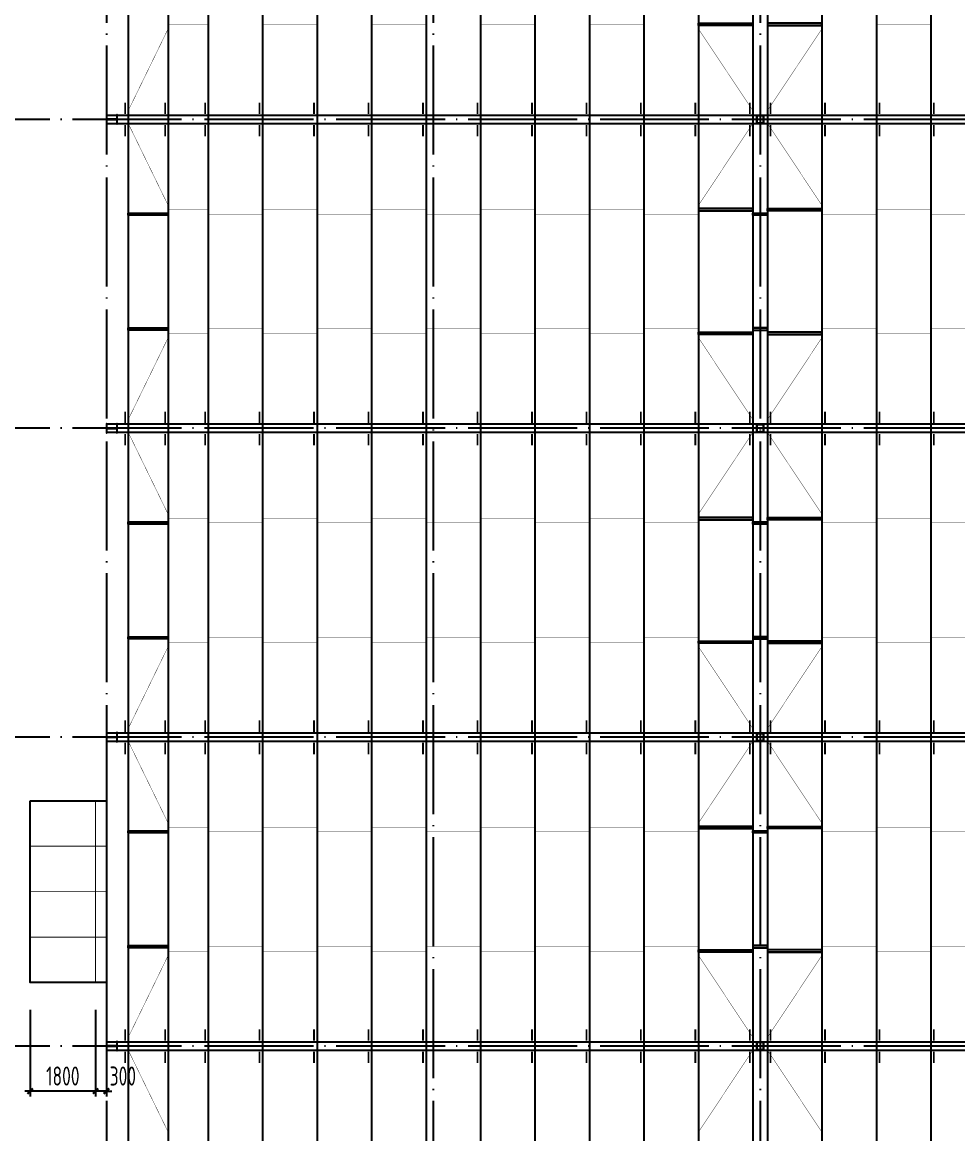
# Model space of a CAD drawing. Extents: x 753177 to 2169292, y -530934 to -273477.
# Drawn here: x 1388858 to 1414617, y -471789 to -441202 of the extents above; entities that cross this region are included whole.
import ezdxf

# ---------------------------------------------------------------- set-up
doc = ezdxf.new("R2010")
doc.units = 0
doc.header["$LTSCALE"] = 1500
doc.header["$MEASUREMENT"] = 0
doc.linetypes.add('DASHED', pattern=[0.75, 0.5, -0.25])
doc.linetypes.add('DOTE', pattern=[2.42, 2, -0.2, 0.02, -0.2])
doc.layers.get('Defpoints').update_dxf_attribs({"color": 252})
for name, color, linetype in [('AXIS', 3, 'Continuous'), ('BOLT', 252, 'Continuous'), ('Boltx', 252, 'DASHED'), ('DIM', 3, 'Continuous'), ('M_Prof', 2, 'Continuous')]:
    doc.layers.add(name, color=color, linetype=linetype)
doc.styles.add('TSSD_Dimension', font='Tssdeng.shx', dxfattribs={"width": 0.7, "bigfont": 'hztxt.shx'})
doc.dimstyles.new('TSSD_150_150', dxfattribs={"dimtxt": 525, "dimasz": 150, "dimexe": 150, "dimexo": 375, "dimgap": 150, "dimtad": 1, "dimdec": 0, "dimzin": 0, "dimdsep": 46, "dimtxsty": 'TSSD_Dimension', "dimblk": 'ARCHTICK', "dimblk1": 'ARCHTICK', "dimblk2": 'ARCHTICK', "dimcen": 0, "dimdle": 150, "dimclrt": 7, "dimadec": 0, "dimazin": 0, "dimtfac": 1, "dimtdec": 0, "dimtix": 1, "dimtmove": 2, "dimatfit": 3, "dimfxl": 0, "dimtolj": 1, "dimtzin": 0, "dimarcsym": 0})

# ---------------------------------------------------------------- blocks, each defined once
blk = doc.blocks.new('A$C72AE6952')
at = {"layer": 'AXIS', "color": 252, "linetype": 'DOTE'}
for p, q in [((0, 113500), (0, -3000)), ((9000, 113500), (9000, -3000)), ((18000, 113500), (18000, -3000)), ((42000, 42500), (-6000, 42500)), ((42000, 34000), (-6000, 34000)), ((42000, 25500), (-6000, 25500)), ((42000, 17000), (-6000, 17000))]:
    blk.add_line(p, q, dxfattribs=at)
blk = doc.blocks.new('A$C01EB0BB3')
at = {"layer": 'M_Prof'}
for points in [[(300, 42375), (300, 42625), (288, 42625), (288, 42504), (12, 42504), (12, 42625), (0, 42625), (0, 42375), (12, 42375), (12, 42496), (288, 42496), (288, 42375)], [(17900, 42400), (18100, 42400), (18100, 42600), (17900, 42600)], [(17906, 42406), (18094, 42406), (18094, 42594), (17906, 42594)], [(300, 33875), (300, 34125), (288, 34125), (288, 34004), (12, 34004), (12, 34125), (0, 34125), (0, 33875), (12, 33875), (12, 33996), (288, 33996), (288, 33875)], [(17900, 33900), (18100, 33900), (18100, 34100), (17900, 34100)], [(17906, 33906), (18094, 33906), (18094, 34094), (17906, 34094)], [(300, 25375), (300, 25625), (288, 25625), (288, 25504), (12, 25504), (12, 25625), (0, 25625), (0, 25375), (12, 25375), (12, 25496), (288, 25496), (288, 25375)], [(17900, 25400), (18100, 25400), (18100, 25600), (17900, 25600)], [(17906, 25406), (18094, 25406), (18094, 25594), (17906, 25594)], [(300, 16875), (300, 17125), (288, 17125), (288, 17004), (12, 17004), (12, 17125), (0, 17125), (0, 16875), (12, 16875), (12, 16996), (288, 16996), (288, 16875)], [(17900, 16900), (18100, 16900), (18100, 17100), (17900, 17100)], [(17906, 16906), (18094, 16906), (18094, 17094), (17906, 17094)]]:
    blk.add_lwpolyline(points, close=True, dxfattribs=at)
blk = doc.blocks.new('_ArchTick')
at = {"color": 0, "linetype": 'ByBlock', "const_width": 0.4}
blk.add_lwpolyline([(-0.5, -0.5), (0.5, 0.5)], dxfattribs=at)
blk = doc.blocks.new('*D605')
at = {"layer": 'Defpoints', "color": 0, "transparency": 16777216}
for p in [(1390876, -468005), (1391176, -468005), (1390876, -470614)]:
    blk.add_point(p, dxfattribs=at)
at = {"layer": 'DIM', "color": 0, "lineweight": -2, "transparency": 16777216}
for p, q in [((1390876, -468380), (1390876, -470764)), ((1391176, -468380), (1391176, -470764)), ((1390876, -470614), (1390726, -470614)), ((1391176, -470614), (1390876, -470614)), ((1391176, -470614), (1391326, -470614))]:
    blk.add_line(p, q, dxfattribs=at)
at = {"layer": 'DIM', "color": 0, "lineweight": -2, "transparency": 16777216, "xscale": 150, "yscale": 150, "zscale": 150}
blk.add_blockref('_ArchTick', (1390876, -470614), dxfattribs=at)
at = {"layer": 'DIM', "color": 0, "lineweight": -2, "transparency": 16777216, "xscale": 150, "yscale": 150, "zscale": 150, "rotation": 180}
blk.add_blockref('_ArchTick', (1391176, -470614), dxfattribs=at)
at = {"layer": 'DIM', "color": 7, "transparency": 16777216, "insert": (1391628, -470201), "char_height": 525, "attachment_point": 5, "style": 'TSSD_Dimension'}
blk.add_mtext('\\A1;300', dxfattribs=at)
blk = doc.blocks.new('*D606')
at = {"layer": 'Defpoints', "color": 0, "transparency": 16777216}
for p in [(1389076, -468005), (1390876, -468005), (1389076, -470614)]:
    blk.add_point(p, dxfattribs=at)
at = {"layer": 'DIM', "color": 0, "lineweight": -2, "transparency": 16777216}
for p, q in [((1389076, -468380), (1389076, -470764)), ((1390876, -468380), (1390876, -470764)), ((1391026, -470614), (1388926, -470614))]:
    blk.add_line(p, q, dxfattribs=at)
at = {"layer": 'DIM', "color": 0, "lineweight": -2, "transparency": 16777216, "xscale": 150, "yscale": 150, "zscale": 150, "rotation": 180}
blk.add_blockref('_ArchTick', (1389076, -470614), dxfattribs=at)
at = {"layer": 'DIM', "color": 0, "lineweight": -2, "transparency": 16777216, "xscale": 150, "yscale": 150, "zscale": 150}
blk.add_blockref('_ArchTick', (1390876, -470614), dxfattribs=at)
at = {"layer": 'DIM', "color": 7, "transparency": 16777216, "insert": (1389976, -470201), "char_height": 525, "attachment_point": 5, "style": 'TSSD_Dimension'}
blk.add_mtext('\\A1;1800', dxfattribs=at)

msp = doc.modelspace()

# ---------------------------------------------------------------- linework, layer by layer
at = {"color": 2, "linetype": 'ByBlock'}
for p, q in [((1391775.9, -375876.1), (1391775.9, -486376.1)), ((1392875.9, -375876.1), (1392875.9, -486376.1)), ((1393975.9, -375876.1), (1393975.9, -486376.1)), ((1395475.9, -375876.1), (1395475.9, -486376.1)), ((1396975.9, -375876.1), (1396975.9, -486376.1)), ((1398475.9, -375876.1), (1398475.9, -486376.1)), ((1399975.9, -375876.1), (1399975.9, -486376.1)), ((1401475.9, -375876.1), (1401475.9, -486376.1)), ((1402975.9, -375876.1), (1402975.9, -486376.1)), ((1404475.9, -375876.1), (1404475.9, -486376.1)), ((1405975.9, -375876.1), (1405975.9, -486376.1)), ((1407475.9, -375876.1), (1407475.9, -486376.1)), ((1408975.9, -375876.1), (1408975.9, -486376.1)), ((1409375.9, -375876.1), (1409375.9, -486376.1)), ((1410875.9, -375876.1), (1410875.9, -486376.1)), ((1412375.9, -375876.1), (1412375.9, -486376.1)), ((1413875.9, -375876.1), (1413875.9, -486376.1))]:
    msp.add_line(p, q, dxfattribs=at)
at = {"color": 2, "linetype": 'ByBlock', "const_width": 10}
for points in [[(1393975.9, -441262.1), (1392875.9, -441262.1)], [(1396975.9, -441262.1), (1395475.9, -441262.1)], [(1399975.9, -441262.1), (1398475.9, -441262.1)], [(1402975.9, -441262.1), (1401475.9, -441262.1)], [(1405975.9, -441262.1), (1404475.9, -441262.1)], [(1408975.9, -441262.1), (1407475.9, -441262.1)], [(1409375.9, -441262.1), (1410875.9, -441262.1)], [(1412375.9, -441262.1), (1413875.9, -441262.1)], [(1391775.9, -443637.1), (1392875.9, -441382.1)], [(1408975.9, -443637.1), (1407475.9, -441382.1)], [(1409375.9, -443637.1), (1410875.9, -441382.1)], [(1391775.9, -443986.7), (1392875.9, -446241.7)], [(1408975.9, -443986.7), (1407475.9, -446241.7)], [(1409375.9, -443986.7), (1410875.9, -446241.7)], [(1392875.9, -446481.7), (1391775.9, -446481.7)], [(1393975.9, -446361.7), (1392875.9, -446361.7)], [(1395475.9, -446481.7), (1393975.9, -446481.7)], [(1396975.9, -446361.7), (1395475.9, -446361.7)], [(1398475.9, -446481.7), (1396975.9, -446481.7)], [(1399975.9, -446361.7), (1398475.9, -446361.7)], [(1401475.9, -446481.7), (1399975.9, -446481.7)], [(1402975.9, -446361.7), (1401475.9, -446361.7)], [(1404475.9, -446481.7), (1402975.9, -446481.7)], [(1405975.9, -446361.7), (1404475.9, -446361.7)], [(1407475.9, -446481.7), (1405975.9, -446481.7)], [(1408975.9, -446361.7), (1407475.9, -446361.7)], [(1409375.9, -446481.7), (1408975.9, -446481.7)], [(1409375.9, -446361.7), (1410875.9, -446361.7)], [(1410875.9, -446481.7), (1412375.9, -446481.7)], [(1412375.9, -446361.7), (1413875.9, -446361.7)], [(1413875.9, -446481.7), (1415375.9, -446481.7)], [(1392875.9, -449642.1), (1391775.9, -449642.1)], [(1391775.9, -452137.1), (1392875.9, -449882.1)], [(1393975.9, -449762.1), (1392875.9, -449762.1)], [(1395475.9, -449642.1), (1393975.9, -449642.1)], [(1396975.9, -449762.1), (1395475.9, -449762.1)], [(1398475.9, -449642.1), (1396975.9, -449642.1)], [(1399975.9, -449762.1), (1398475.9, -449762.1)], [(1401475.9, -449642.1), (1399975.9, -449642.1)], [(1402975.9, -449762.1), (1401475.9, -449762.1)], [(1404475.9, -449642.1), (1402975.9, -449642.1)], [(1405975.9, -449762.1), (1404475.9, -449762.1)], [(1407475.9, -449642.1), (1405975.9, -449642.1)], [(1408975.9, -449762.1), (1407475.9, -449762.1)], [(1408975.9, -452137.1), (1407475.9, -449882.1)], [(1409375.9, -449642.1), (1408975.9, -449642.1)], [(1409375.9, -449762.1), (1410875.9, -449762.1)], [(1409375.9, -452137.1), (1410875.9, -449882.1)], [(1410875.9, -449642.1), (1412375.9, -449642.1)], [(1412375.9, -449762.1), (1413875.9, -449762.1)], [(1413875.9, -449642.1), (1415375.9, -449642.1)], [(1391775.9, -452486.7), (1392875.9, -454741.7)], [(1408975.9, -452486.7), (1407475.9, -454741.7)], [(1409375.9, -452486.7), (1410875.9, -454741.7)], [(1392875.9, -454981.7), (1391775.9, -454981.7)], [(1393975.9, -454861.7), (1392875.9, -454861.7)], [(1395475.9, -454981.7), (1393975.9, -454981.7)], [(1396975.9, -454861.7), (1395475.9, -454861.7)], [(1398475.9, -454981.7), (1396975.9, -454981.7)], [(1399975.9, -454861.7), (1398475.9, -454861.7)], [(1401475.9, -454981.7), (1399975.9, -454981.7)], [(1402975.9, -454861.7), (1401475.9, -454861.7)], [(1404475.9, -454981.7), (1402975.9, -454981.7)], [(1405975.9, -454861.7), (1404475.9, -454861.7)], [(1407475.9, -454981.7), (1405975.9, -454981.7)], [(1408975.9, -454861.7), (1407475.9, -454861.7)], [(1409375.9, -454981.7), (1408975.9, -454981.7)], [(1409375.9, -454861.7), (1410875.9, -454861.7)], [(1410875.9, -454981.7), (1412375.9, -454981.7)], [(1412375.9, -454861.7), (1413875.9, -454861.7)], [(1413875.9, -454981.7), (1415375.9, -454981.7)], [(1392875.9, -458142.1), (1391775.9, -458142.1)], [(1395475.9, -458142.1), (1393975.9, -458142.1)], [(1398475.9, -458142.1), (1396975.9, -458142.1)], [(1401475.9, -458142.1), (1399975.9, -458142.1)], [(1404475.9, -458142.1), (1402975.9, -458142.1)], [(1407475.9, -458142.1), (1405975.9, -458142.1)], [(1409375.9, -458142.1), (1408975.9, -458142.1)], [(1410875.9, -458142.1), (1412375.9, -458142.1)], [(1413875.9, -458142.1), (1415375.9, -458142.1)], [(1391775.9, -460637.1), (1392875.9, -458382.1)], [(1393975.9, -458262.1), (1392875.9, -458262.1)], [(1396975.9, -458262.1), (1395475.9, -458262.1)], [(1399975.9, -458262.1), (1398475.9, -458262.1)], [(1402975.9, -458262.1), (1401475.9, -458262.1)], [(1405975.9, -458262.1), (1404475.9, -458262.1)], [(1408975.9, -458262.1), (1407475.9, -458262.1)], [(1408975.9, -460637.1), (1407475.9, -458382.1)], [(1409375.9, -458262.1), (1410875.9, -458262.1)], [(1409375.9, -460637.1), (1410875.9, -458382.1)], [(1412375.9, -458262.1), (1413875.9, -458262.1)], [(1391775.9, -460986.7), (1392875.9, -463241.7)], [(1408975.9, -460986.7), (1407475.9, -463241.7)], [(1409375.9, -460986.7), (1410875.9, -463241.7)], [(1393975.9, -463361.7), (1392875.9, -463361.7)], [(1396975.9, -463361.7), (1395475.9, -463361.7)], [(1399975.9, -463361.7), (1398475.9, -463361.7)], [(1402975.9, -463361.7), (1401475.9, -463361.7)], [(1405975.9, -463361.7), (1404475.9, -463361.7)], [(1408975.9, -463361.7), (1407475.9, -463361.7)], [(1409375.9, -463361.7), (1410875.9, -463361.7)], [(1412375.9, -463361.7), (1413875.9, -463361.7)], [(1392875.9, -463481.7), (1391775.9, -463481.7)], [(1395475.9, -463481.7), (1393975.9, -463481.7)], [(1398475.9, -463481.7), (1396975.9, -463481.7)], [(1401475.9, -463481.7), (1399975.9, -463481.7)], [(1404475.9, -463481.7), (1402975.9, -463481.7)], [(1407475.9, -463481.7), (1405975.9, -463481.7)], [(1409375.9, -463481.7), (1408975.9, -463481.7)], [(1410875.9, -463481.7), (1412375.9, -463481.7)], [(1413875.9, -463481.7), (1415375.9, -463481.7)], [(1392875.9, -466642.1), (1391775.9, -466642.1)], [(1393975.9, -466762.1), (1392875.9, -466762.1)], [(1395475.9, -466642.1), (1393975.9, -466642.1)], [(1396975.9, -466762.1), (1395475.9, -466762.1)], [(1398475.9, -466642.1), (1396975.9, -466642.1)], [(1399975.9, -466762.1), (1398475.9, -466762.1)], [(1401475.9, -466642.1), (1399975.9, -466642.1)], [(1402975.9, -466762.1), (1401475.9, -466762.1)], [(1404475.9, -466642.1), (1402975.9, -466642.1)], [(1405975.9, -466762.1), (1404475.9, -466762.1)], [(1407475.9, -466642.1), (1405975.9, -466642.1)], [(1408975.9, -466762.1), (1407475.9, -466762.1)], [(1409375.9, -466642.1), (1408975.9, -466642.1)], [(1409375.9, -466762.1), (1410875.9, -466762.1)], [(1410875.9, -466642.1), (1412375.9, -466642.1)], [(1412375.9, -466762.1), (1413875.9, -466762.1)], [(1413875.9, -466642.1), (1415375.9, -466642.1)], [(1391775.9, -469137.1), (1392875.9, -466882.1)], [(1408975.9, -469137.1), (1407475.9, -466882.1)], [(1409375.9, -469137.1), (1410875.9, -466882.1)], [(1391775.9, -469486.7), (1392875.9, -471741.7)], [(1408975.9, -469486.7), (1407475.9, -471741.7)], [(1409375.9, -469486.7), (1410875.9, -471741.7)]]:
    msp.add_lwpolyline(points, dxfattribs=at)
at = {"color": 2, "linetype": 'ByBlock'}
for points in [[(1407475.9, -441232.1), (1408975.9, -441232.1), (1408975.9, -441292.1), (1407475.9, -441292.1)], [(1410875.9, -441232.1), (1409375.9, -441232.1), (1409375.9, -441292.1), (1410875.9, -441292.1)], [(1391775.9, -446451.7), (1392875.9, -446451.7), (1392875.9, -446511.7), (1391775.9, -446511.7)], [(1407475.9, -446391.7), (1408975.9, -446391.7), (1408975.9, -446331.7), (1407475.9, -446331.7)], [(1409375.9, -446511.7), (1408975.9, -446511.7), (1408975.9, -446451.7), (1409375.9, -446451.7)], [(1410875.9, -446391.7), (1409375.9, -446391.7), (1409375.9, -446331.7), (1410875.9, -446331.7)], [(1391775.9, -449612.1), (1392875.9, -449612.1), (1392875.9, -449672.1), (1391775.9, -449672.1)], [(1409375.9, -449612.1), (1408975.9, -449612.1), (1408975.9, -449672.1), (1409375.9, -449672.1)], [(1407475.9, -449732.1), (1408975.9, -449732.1), (1408975.9, -449792.1), (1407475.9, -449792.1)], [(1410875.9, -449732.1), (1409375.9, -449732.1), (1409375.9, -449792.1), (1410875.9, -449792.1)], [(1391775.9, -454951.7), (1392875.9, -454951.7), (1392875.9, -455011.7), (1391775.9, -455011.7)], [(1407475.9, -454891.7), (1408975.9, -454891.7), (1408975.9, -454831.7), (1407475.9, -454831.7)], [(1409375.9, -455011.7), (1408975.9, -455011.7), (1408975.9, -454951.7), (1409375.9, -454951.7)], [(1410875.9, -454891.7), (1409375.9, -454891.7), (1409375.9, -454831.7), (1410875.9, -454831.7)], [(1391775.9, -458112.1), (1392875.9, -458112.1), (1392875.9, -458172.1), (1391775.9, -458172.1)], [(1409375.9, -458112.1), (1408975.9, -458112.1), (1408975.9, -458172.1), (1409375.9, -458172.1)], [(1407475.9, -458232.1), (1408975.9, -458232.1), (1408975.9, -458292.1), (1407475.9, -458292.1)], [(1410875.9, -458232.1), (1409375.9, -458232.1), (1409375.9, -458292.1), (1410875.9, -458292.1)], [(1407475.9, -463391.7), (1408975.9, -463391.7), (1408975.9, -463331.7), (1407475.9, -463331.7)], [(1410875.9, -463391.7), (1409375.9, -463391.7), (1409375.9, -463331.7), (1410875.9, -463331.7)], [(1391775.9, -463451.7), (1392875.9, -463451.7), (1392875.9, -463511.7), (1391775.9, -463511.7)], [(1409375.9, -463511.7), (1408975.9, -463511.7), (1408975.9, -463451.7), (1409375.9, -463451.7)], [(1391775.9, -466612.1), (1392875.9, -466612.1), (1392875.9, -466672.1), (1391775.9, -466672.1)], [(1407475.9, -466732.1), (1408975.9, -466732.1), (1408975.9, -466792.1), (1407475.9, -466792.1)], [(1409375.9, -466612.1), (1408975.9, -466612.1), (1408975.9, -466672.1), (1409375.9, -466672.1)], [(1410875.9, -466732.1), (1409375.9, -466732.1), (1409375.9, -466792.1), (1410875.9, -466792.1)]]:
    msp.add_lwpolyline(points, close=True, dxfattribs=at)
at = {"layer": 'BOLT', "color": 2, "const_width": 25}
for points in [[(1389075.9, -462626.1), (1391175.9, -462626.1)], [(1389075.9, -462626.1), (1389075.9, -467626.1)], [(1390875.9, -467626.1), (1390875.9, -462626.1)], [(1389075.9, -463876.1), (1391175.9, -463876.1)], [(1389075.9, -465126.1), (1391175.9, -465126.1)], [(1389075.9, -466376.1), (1391175.9, -466376.1)], [(1389075.9, -467626.1), (1391175.9, -467626.1)]]:
    msp.add_lwpolyline(points, dxfattribs=at)
at = {"layer": 'BOLT', "color": 2}
msp.add_lwpolyline([(1389075.9, -462626.1), (1391175.9, -462626.1), (1391175.9, -467626.1), (1389075.9, -467626.1)], close=True, dxfattribs=at)
at = {"layer": 'Boltx', "color": 6, "linetype": 'ByBlock', "const_width": 50}
for points in [[(1391692.4, -443730.9), (1391692.4, -443415.9)], [(1392792.4, -443730.9), (1392792.4, -443415.9)], [(1393892.4, -443730.9), (1393892.4, -443415.9)], [(1395392.4, -443730.9), (1395392.4, -443415.9)], [(1396892.4, -443730.9), (1396892.4, -443415.9)], [(1398392.4, -443730.9), (1398392.4, -443415.9)], [(1399892.4, -443730.9), (1399892.4, -443415.9)], [(1401392.4, -443730.9), (1401392.4, -443415.9)], [(1402892.4, -443730.9), (1402892.4, -443415.9)], [(1404392.4, -443730.9), (1404392.4, -443415.9)], [(1405892.4, -443730.9), (1405892.4, -443415.9)], [(1407392.4, -443730.9), (1407392.4, -443415.9)], [(1408892.4, -443730.9), (1408892.4, -443415.9)], [(1409459.4, -443730.9), (1409459.4, -443415.9)], [(1410959.4, -443730.9), (1410959.4, -443415.9)], [(1412459.4, -443730.9), (1412459.4, -443415.9)], [(1413959.4, -443730.9), (1413959.4, -443415.9)], [(1391692.4, -444346), (1391692.4, -444030.9)], [(1392792.4, -444346), (1392792.4, -444030.9)], [(1393892.4, -444346), (1393892.4, -444030.9)], [(1395392.4, -444346), (1395392.4, -444030.9)], [(1396892.4, -444346), (1396892.4, -444030.9)], [(1398392.4, -444346), (1398392.4, -444030.9)], [(1399892.4, -444346), (1399892.4, -444030.9)], [(1401392.4, -444346), (1401392.4, -444030.9)], [(1402892.4, -444346), (1402892.4, -444030.9)], [(1404392.4, -444346), (1404392.4, -444030.9)], [(1405892.4, -444346), (1405892.4, -444030.9)], [(1407392.4, -444346), (1407392.4, -444030.9)], [(1408892.4, -444346), (1408892.4, -444030.9)], [(1409459.3, -444346), (1409459.4, -444030.9)], [(1410959.3, -444346), (1410959.4, -444030.9)], [(1412459.3, -444346), (1412459.4, -444030.9)], [(1413959.3, -444346), (1413959.4, -444030.9)], [(1391692.4, -452230.9), (1391692.4, -451915.9)], [(1392792.4, -452230.9), (1392792.4, -451915.9)], [(1393892.4, -452230.9), (1393892.4, -451915.9)], [(1395392.4, -452230.9), (1395392.4, -451915.9)], [(1396892.4, -452230.9), (1396892.4, -451915.9)], [(1398392.4, -452230.9), (1398392.4, -451915.9)], [(1399892.4, -452230.9), (1399892.4, -451915.9)], [(1401392.4, -452230.9), (1401392.4, -451915.9)], [(1402892.4, -452230.9), (1402892.4, -451915.9)], [(1404392.4, -452230.9), (1404392.4, -451915.9)], [(1405892.4, -452230.9), (1405892.4, -451915.9)], [(1407392.4, -452230.9), (1407392.4, -451915.9)], [(1408892.4, -452230.9), (1408892.4, -451915.9)], [(1409459.4, -452230.9), (1409459.4, -451915.9)], [(1410959.4, -452230.9), (1410959.4, -451915.9)], [(1412459.4, -452230.9), (1412459.4, -451915.9)], [(1413959.4, -452230.9), (1413959.4, -451915.9)], [(1391692.4, -452846), (1391692.4, -452530.9)], [(1392792.4, -452846), (1392792.4, -452530.9)], [(1393892.4, -452846), (1393892.4, -452530.9)], [(1395392.4, -452846), (1395392.4, -452530.9)], [(1396892.4, -452846), (1396892.4, -452530.9)], [(1398392.4, -452846), (1398392.4, -452530.9)], [(1399892.4, -452846), (1399892.4, -452530.9)], [(1401392.4, -452846), (1401392.4, -452530.9)], [(1402892.4, -452846), (1402892.4, -452530.9)], [(1404392.4, -452846), (1404392.4, -452530.9)], [(1405892.4, -452846), (1405892.4, -452530.9)], [(1407392.4, -452846), (1407392.4, -452530.9)], [(1408892.4, -452846), (1408892.4, -452530.9)], [(1409459.3, -452846), (1409459.4, -452530.9)], [(1410959.3, -452846), (1410959.4, -452530.9)], [(1412459.3, -452846), (1412459.4, -452530.9)], [(1413959.3, -452846), (1413959.4, -452530.9)], [(1391692.4, -460730.9), (1391692.4, -460415.9)], [(1392792.4, -460730.9), (1392792.4, -460415.9)], [(1393892.4, -460730.9), (1393892.4, -460415.9)], [(1395392.4, -460730.9), (1395392.4, -460415.9)], [(1396892.4, -460730.9), (1396892.4, -460415.9)], [(1398392.4, -460730.9), (1398392.4, -460415.9)], [(1399892.4, -460730.9), (1399892.4, -460415.9)], [(1401392.4, -460730.9), (1401392.4, -460415.9)], [(1402892.4, -460730.9), (1402892.4, -460415.9)], [(1404392.4, -460730.9), (1404392.4, -460415.9)], [(1405892.4, -460730.9), (1405892.4, -460415.9)], [(1407392.4, -460730.9), (1407392.4, -460415.9)], [(1408892.4, -460730.9), (1408892.4, -460415.9)], [(1409459.4, -460730.9), (1409459.4, -460415.9)], [(1410959.4, -460730.9), (1410959.4, -460415.9)], [(1412459.4, -460730.9), (1412459.4, -460415.9)], [(1413959.4, -460730.9), (1413959.4, -460415.9)], [(1391692.4, -461346), (1391692.4, -461030.9)], [(1392792.4, -461346), (1392792.4, -461030.9)], [(1393892.4, -461346), (1393892.4, -461030.9)], [(1395392.4, -461346), (1395392.4, -461030.9)], [(1396892.4, -461346), (1396892.4, -461030.9)], [(1398392.4, -461346), (1398392.4, -461030.9)], [(1399892.4, -461346), (1399892.4, -461030.9)], [(1401392.4, -461346), (1401392.4, -461030.9)], [(1402892.4, -461346), (1402892.4, -461030.9)], [(1404392.4, -461346), (1404392.4, -461030.9)], [(1405892.4, -461346), (1405892.4, -461030.9)], [(1407392.4, -461346), (1407392.4, -461030.9)], [(1408892.4, -461346), (1408892.4, -461030.9)], [(1409459.3, -461346), (1409459.4, -461030.9)], [(1410959.3, -461346), (1410959.4, -461030.9)], [(1412459.3, -461346), (1412459.4, -461030.9)], [(1413959.3, -461346), (1413959.4, -461030.9)], [(1391692.4, -469230.9), (1391692.4, -468915.9)], [(1392792.4, -469230.9), (1392792.4, -468915.9)], [(1393892.4, -469230.9), (1393892.4, -468915.9)], [(1395392.4, -469230.9), (1395392.4, -468915.9)], [(1396892.4, -469230.9), (1396892.4, -468915.9)], [(1398392.4, -469230.9), (1398392.4, -468915.9)], [(1399892.4, -469230.9), (1399892.4, -468915.9)], [(1401392.4, -469230.9), (1401392.4, -468915.9)], [(1402892.4, -469230.9), (1402892.4, -468915.9)], [(1404392.4, -469230.9), (1404392.4, -468915.9)], [(1405892.4, -469230.9), (1405892.4, -468915.9)], [(1407392.4, -469230.9), (1407392.4, -468915.9)], [(1408892.4, -469230.9), (1408892.4, -468915.9)], [(1409459.4, -469230.9), (1409459.4, -468915.9)], [(1410959.4, -469230.9), (1410959.4, -468915.9)], [(1412459.4, -469230.9), (1412459.4, -468915.9)], [(1413959.4, -469230.9), (1413959.4, -468915.9)], [(1391692.4, -469846), (1391692.4, -469530.9)], [(1392792.4, -469846), (1392792.4, -469530.9)], [(1393892.4, -469846), (1393892.4, -469530.9)], [(1395392.4, -469846), (1395392.4, -469530.9)], [(1396892.4, -469846), (1396892.4, -469530.9)], [(1398392.4, -469846), (1398392.4, -469530.9)], [(1399892.4, -469846), (1399892.4, -469530.9)], [(1401392.4, -469846), (1401392.4, -469530.9)], [(1402892.4, -469846), (1402892.4, -469530.9)], [(1404392.4, -469846), (1404392.4, -469530.9)], [(1405892.4, -469846), (1405892.4, -469530.9)], [(1407392.4, -469846), (1407392.4, -469530.9)], [(1408892.4, -469846), (1408892.4, -469530.9)], [(1409459.3, -469846), (1409459.4, -469530.9)], [(1410959.3, -469846), (1410959.4, -469530.9)], [(1412459.3, -469846), (1412459.4, -469530.9)], [(1413959.3, -469846), (1413959.4, -469530.9)]]:
    msp.add_lwpolyline(points, dxfattribs=at)
at = {"layer": 'Boltx', "color": 4, "linetype": 'ByBlock'}
for points in [[(1391175.9, -443986.1), (1427175.9, -443986.1), (1427175.9, -443766.1), (1391175.9, -443766.1)], [(1391175.9, -452486.1), (1427175.9, -452486.1), (1427175.9, -452266.1), (1391175.9, -452266.1)], [(1391175.9, -460986.1), (1427175.9, -460986.1), (1427175.9, -460766.1), (1391175.9, -460766.1)], [(1391175.9, -469486.1), (1427175.9, -469486.1), (1427175.9, -469266.1), (1391175.9, -469266.1)]]:
    msp.add_lwpolyline(points, close=True, dxfattribs=at)

# ---------------------------------------------------------------- block references
for name in ['A$C72AE6952', 'A$C01EB0BB3']:
    msp.add_blockref(name, (1391175.9, -486376.1))

# ---------------------------------------------------------------- dimensions: what is measured, and where the dimension line sits
at = {"layer": 'DIM'}
dim = msp.add_linear_dim(base=(1389075.9, -470613.8), p1=(1390875.9, -468005), p2=(1389075.9, -468005), dimstyle='TSSD_150_150', dxfattribs=at)
dim.commit()
dim.dimension.update_dxf_attribs({"geometry": '*D606', "text_midpoint": (1389975.9, -470201.3)})
dim = msp.add_linear_dim(base=(1390875.9, -470613.8), p1=(1391175.9, -468005), p2=(1390875.9, -468005), dimstyle='TSSD_150_150', dxfattribs=at)
dim.commit()
dim.dimension.update_dxf_attribs({"geometry": '*D605', "text_midpoint": (1391627.5, -470201.3), "dimtype": 160})

doc.saveas('drawing.dxf')
